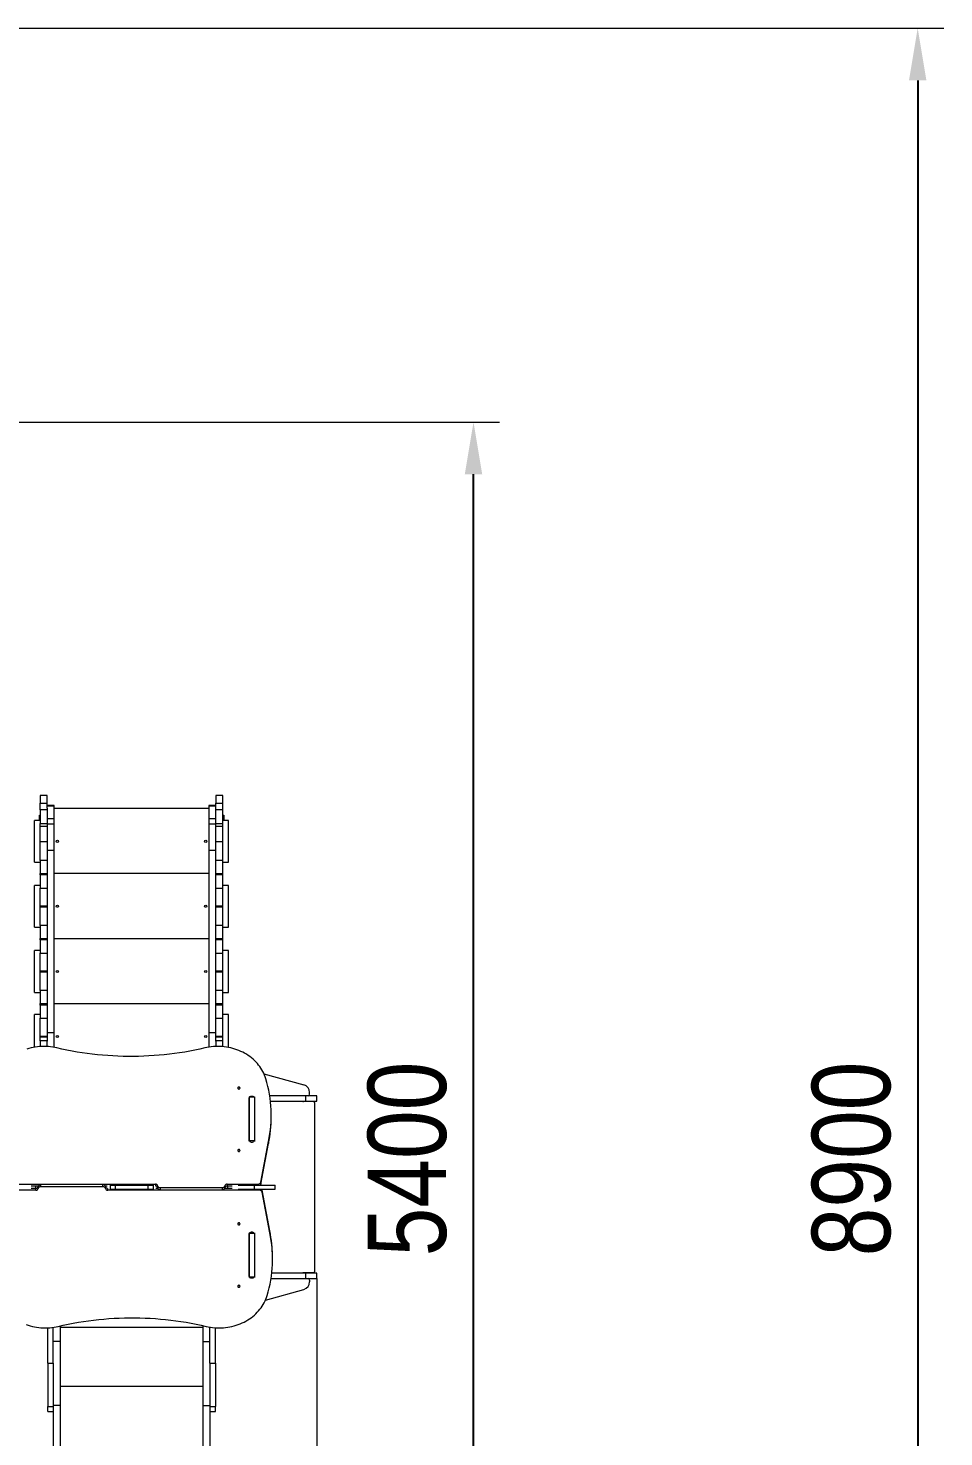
# Model space of a CAD drawing. Header units: millimetres. Extents: x -4714 to 4317, y -5309 to 4445.
# Drawn here: x 810 to 4317, y -951 to 4445 of the extents above; entities that cross this region are included whole.
import ezdxf

# ---------------------------------------------------------------- set-up
doc = ezdxf.new("R2010")
doc.units = ezdxf.units.MM
doc.layers.add('DIKOM_РАЗМЕР_ЗОНА', color=7, linetype='Continuous')
doc.layers.add('DIKOM_РАЗМЕР_ОБЪЕКТА', color=7, linetype='Continuous')
doc.styles.add('style1', font='arial.ttf', dxfattribs={"width": 0.8})
doc.dimstyles.new('1-50', dxfattribs={"dimtxt": 300, "dimasz": 200, "dimexe": 100, "dimexo": 0, "dimgap": 100, "dimtad": 1, "dimtxsty": 'style1', "dimcen": 200, "dimclrd": 7, "dimclre": 7, "dimclrt": 7, "dimadec": 1, "dimazin": 2, "dimtfac": 1, "dimtmove": 0, "dimatfit": 2, "dimfxl": 0, "dimlwd": 25, "dimlwe": 18, "dimarcsym": 0})

# ---------------------------------------------------------------- blocks, each defined once
blk = doc.blocks.new('*D10')
at = {"layer": 'Defpoints', "color": 0, "transparency": 16777216}
for p in [(-1334.4, 2936.2), (2515.7, 2936.2), (919.6, -2455.3)]:
    blk.add_point(p, dxfattribs=at)
at = {"layer": 'DIKOM_РАЗМЕР_ОБЪЕКТА', "color": 7, "lineweight": 18, "transparency": 16777216}
for p, q in [((-1334.4, 2936.2), (2615.7, 2936.2)), ((919.6, -2455.3), (2615.7, -2455.3))]:
    blk.add_line(p, q, dxfattribs=at)
at = {"layer": 'DIKOM_РАЗМЕР_ОБЪЕКТА', "color": 7, "lineweight": 25, "transparency": 16777216}
blk.add_line((2515.7, -2255.3), (2515.7, 2736.2), dxfattribs=at)
at = {"layer": 'DIKOM_РАЗМЕР_ОБЪЕКТА', "color": 7, "transparency": 16777216}
for points in [[(2482.3, 2736.2), (2549, 2736.2), (2515.7, 2936.2)], [(2482.3, -2255.3), (2549, -2255.3), (2515.7, -2455.3)]]:
    blk.add_solid(points, dxfattribs=at)
at = {"layer": 'DIKOM_РАЗМЕР_ОБЪЕКТА', "color": 7, "transparency": 16777216, "insert": (2262.5, 113.1), "char_height": 300, "attachment_point": 5, "rotation": 90, "style": 'style1'}
blk.add_mtext('5400', dxfattribs=at)
blk = doc.blocks.new('*D11')
at = {"layer": 'Defpoints', "color": 0, "transparency": 16777216}
for p in [(-3233.9, 2386.8), (1916.1, -344.8), (1916.1, -3165.5)]:
    blk.add_point(p, dxfattribs=at)
at = {"layer": 'DIKOM_РАЗМЕР_ОБЪЕКТА', "color": 7, "lineweight": 18, "transparency": 16777216}
for p, q in [((-3233.9, 2386.8), (-3233.9, -3265.5)), ((1916.1, -344.8), (1916.1, -3265.5))]:
    blk.add_line(p, q, dxfattribs=at)
at = {"layer": 'DIKOM_РАЗМЕР_ОБЪЕКТА', "color": 7, "lineweight": 25, "transparency": 16777216}
blk.add_line((-3033.9, -3165.5), (1716.1, -3165.5), dxfattribs=at)
at = {"layer": 'DIKOM_РАЗМЕР_ОБЪЕКТА', "color": 7, "transparency": 16777216}
for points in [[(-3033.9, -3132.2), (-3033.9, -3198.9), (-3233.9, -3165.5)], [(1716.1, -3132.2), (1716.1, -3198.9), (1916.1, -3165.5)]]:
    blk.add_solid(points, dxfattribs=at)
at = {"layer": 'DIKOM_РАЗМЕР_ОБЪЕКТА', "color": 7, "transparency": 16777216, "insert": (-1591.9, -2912.3), "char_height": 300, "attachment_point": 5, "style": 'style1'}
blk.add_mtext('5150', dxfattribs=at)
blk = doc.blocks.new('*D12')
at = {"layer": 'Defpoints', "color": 0, "transparency": 16777216}
for p in [(-821.5, 4445.2), (931.3, -4455.3), (4216.6, -4455.3)]:
    blk.add_point(p, dxfattribs=at)
at = {"layer": 'DIKOM_РАЗМЕР_ЗОНА', "color": 7, "lineweight": 18, "transparency": 16777216}
for p, q in [((-821.5, 4445.2), (4316.6, 4445.2)), ((931.3, -4455.3), (4316.6, -4455.3))]:
    blk.add_line(p, q, dxfattribs=at)
at = {"layer": 'DIKOM_РАЗМЕР_ЗОНА', "color": 7, "lineweight": 25, "transparency": 16777216}
blk.add_line((4216.6, 4245.2), (4216.6, -4255.3), dxfattribs=at)
at = {"layer": 'DIKOM_РАЗМЕР_ЗОНА', "color": 7, "transparency": 16777216}
for points in [[(4183.2, 4245.2), (4249.9, 4245.2), (4216.6, 4445.2)], [(4183.2, -4255.3), (4249.9, -4255.3), (4216.6, -4455.3)]]:
    blk.add_solid(points, dxfattribs=at)
at = {"layer": 'DIKOM_РАЗМЕР_ЗОНА', "color": 7, "transparency": 16777216, "insert": (3963.4, 113.1), "char_height": 300, "attachment_point": 5, "rotation": 90, "style": 'style1'}
blk.add_mtext('8900', dxfattribs=at)
blk = doc.blocks.new('*D13')
at = {"layer": 'Defpoints', "color": 0, "transparency": 16777216}
for p in [(-4714, 1563), (3408.1, -3354.8), (3408.1, -5209.4)]:
    blk.add_point(p, dxfattribs=at)
at = {"layer": 'DIKOM_РАЗМЕР_ЗОНА', "color": 7, "lineweight": 18, "transparency": 16777216}
for p, q in [((-4714, 1563), (-4714, -5309.4)), ((3408.1, -3354.8), (3408.1, -5309.4))]:
    blk.add_line(p, q, dxfattribs=at)
at = {"layer": 'DIKOM_РАЗМЕР_ЗОНА', "color": 7, "lineweight": 25, "transparency": 16777216}
blk.add_line((-4514, -5209.4), (3208.1, -5209.4), dxfattribs=at)
at = {"layer": 'DIKOM_РАЗМЕР_ЗОНА', "color": 7, "transparency": 16777216}
for points in [[(-4514, -5176), (-4514, -5242.7), (-4714, -5209.4)], [(3208.1, -5176), (3208.1, -5242.7), (3408.1, -5209.4)]]:
    blk.add_solid(points, dxfattribs=at)
at = {"layer": 'DIKOM_РАЗМЕР_ЗОНА', "color": 7, "transparency": 16777216, "insert": (-658.9, -4956.2), "char_height": 300, "attachment_point": 5, "style": 'style1'}
blk.add_mtext('8150', dxfattribs=at)

msp = doc.modelspace()

# ---------------------------------------------------------------- linework, layer by layer
at = {"color": 7, "linetype": 'Continuous', "lineweight": 15}
for p, q in [((883.132, 1505.152), (856.132, 1505.152)), ((856.132, 1505.152), (856.132, 1476.023)), ((856.132, 1476.023), (883.132, 1476.023)), ((856.132, 1450.835), (856.132, 1476.023)), ((883.132, 1476.023), (883.132, 1505.152)), ((883.132, 1457.505), (883.132, 1476.023)), ((910.132, 1467.045), (883.132, 1467.045)), ((883.132, 1466.397), (910.132, 1466.397)), ((883.132, 1457.505), (883.132, 1417.739)), ((910.132, 1466.397), (910.132, 1467.045)), ((910.132, 1417.739), (910.132, 1466.397)), ((1529.132, 1467.045), (1502.132, 1467.045)), ((1502.132, 1467.045), (1502.132, 1466.397)), ((1502.132, 1466.397), (1529.132, 1466.397)), ((1502.132, 1466.397), (1502.132, 1417.739)), ((1556.132, 1505.152), (1529.132, 1505.152)), ((1529.132, 1505.152), (1529.132, 1476.023)), ((1529.132, 1476.023), (1556.132, 1476.023)), ((1529.132, 1457.505), (1529.132, 1476.023)), ((1529.132, 1417.739), (1529.132, 1457.505)), ((1556.132, 1476.023), (1556.132, 1505.152)), ((1556.132, 1450.835), (1556.132, 1476.023)), ((856.132, 1410.152), (835.132, 1410.152)), ((835.132, 1250.152), (835.132, 1410.152)), ((853.132, 1430.152), (856.132, 1430.152)), ((853.132, 1410.152), (853.132, 1430.152)), ((883.132, 1450.835), (856.132, 1450.835)), ((856.132, 1450.835), (856.132, 1397.901)), ((883.132, 1417.739), (910.132, 1417.739)), ((883.132, 1417.739), (883.132, 1397.611)), ((1502.132, 1455.152), (910.132, 1455.152)), ((910.132, 1397.611), (910.132, 1417.739)), ((1502.132, 1417.739), (1529.132, 1417.739)), ((1502.132, 1417.739), (1502.132, 1397.611)), ((1556.132, 1450.835), (1529.132, 1450.835)), ((1529.132, 1397.611), (1529.132, 1417.739)), ((1556.132, 1397.901), (1556.132, 1450.835)), ((1556.132, 1430.152), (1559.132, 1430.152)), ((1577.132, 1410.152), (1556.132, 1410.152)), ((1559.132, 1430.152), (1559.132, 1410.152)), ((1577.132, 1250.152), (1577.132, 1410.152)), ((856.132, 1397.901), (883.132, 1397.901)), ((856.132, 1387.113), (856.132, 1397.901)), ((883.132, 1387.113), (856.132, 1387.113)), ((856.132, 1328.201), (856.132, 1387.113)), ((883.132, 1397.611), (910.132, 1397.611)), ((883.132, 1397.611), (883.132, 1295.742)), ((910.132, 1295.742), (910.132, 1397.611)), ((1502.132, 1397.611), (1529.132, 1397.611)), ((1502.132, 1397.611), (1502.132, 1295.742)), ((1529.132, 1397.901), (1556.132, 1397.901)), ((1529.132, 1295.742), (1529.132, 1397.611)), ((1556.132, 1387.113), (1529.132, 1387.113)), ((1556.132, 1387.113), (1556.132, 1397.901)), ((1556.132, 1328.201), (1556.132, 1387.113)), ((883.132, 1328.201), (856.132, 1328.201)), ((856.132, 1257.152), (856.132, 1328.201)), ((883.132, 1295.742), (910.132, 1295.742)), ((883.132, 1295.742), (883.132, 597.697)), ((910.132, 597.697), (910.132, 1295.742)), ((1502.132, 1295.742), (1529.132, 1295.742)), ((1502.132, 1295.742), (1502.132, 597.697)), ((1556.132, 1328.201), (1529.132, 1328.201)), ((1529.132, 597.697), (1529.132, 1295.742)), ((1556.132, 1257.152), (1556.132, 1328.201)), ((835.132, 1250.152), (856.132, 1250.152)), ((883.132, 1257.152), (856.132, 1257.152)), ((856.132, 1257.152), (856.132, 1207.152)), ((1556.132, 1257.152), (1529.132, 1257.152)), ((1556.132, 1207.152), (1556.132, 1257.152)), ((1556.132, 1250.152), (1577.132, 1250.152)), ((856.132, 1207.152), (883.132, 1207.152)), ((856.132, 1201.152), (856.132, 1207.152)), ((883.132, 1201.152), (856.132, 1201.152)), ((856.132, 1201.152), (856.132, 1151.152)), ((1502.132, 1206.152), (910.132, 1206.152)), ((1529.132, 1207.152), (1556.132, 1207.152)), ((1556.132, 1201.152), (1529.132, 1201.152)), ((1556.132, 1201.152), (1556.132, 1207.152)), ((1556.132, 1151.152), (1556.132, 1201.152)), ((856.132, 1161.152), (835.132, 1161.152)), ((835.132, 1001.152), (835.132, 1161.152)), ((856.132, 1151.152), (883.132, 1151.152)), ((856.132, 1081.152), (856.132, 1151.152)), ((1529.132, 1151.152), (1556.132, 1151.152)), ((1577.132, 1161.152), (1556.132, 1161.152)), ((1556.132, 1081.152), (1556.132, 1151.152)), ((1577.132, 1001.152), (1577.132, 1161.152)), ((883.132, 1081.152), (856.132, 1081.152)), ((856.132, 1078.152), (856.132, 1081.152)), ((1556.132, 1081.152), (1529.132, 1081.152)), ((1556.132, 1078.152), (1556.132, 1081.152)), ((883.132, 1078.152), (856.132, 1078.152)), ((856.132, 1008.152), (856.132, 1078.152)), ((1556.132, 1078.152), (1529.132, 1078.152)), ((1556.132, 1008.152), (1556.132, 1078.152)), ((835.132, 1001.152), (856.132, 1001.152)), ((883.132, 1008.152), (856.132, 1008.152)), ((856.132, 1008.152), (856.132, 958.152)), ((1556.132, 1008.152), (1529.132, 1008.152)), ((1556.132, 958.152), (1556.132, 1008.152)), ((1556.132, 1001.152), (1577.132, 1001.152)), ((856.132, 958.152), (883.132, 958.152)), ((856.132, 952.152), (856.132, 958.152)), ((883.132, 952.152), (856.132, 952.152)), ((856.132, 952.152), (856.132, 902.152)), ((1502.132, 956.152), (910.132, 956.152)), ((1529.132, 958.152), (1556.132, 958.152)), ((1556.132, 952.152), (1529.132, 952.152)), ((1556.132, 952.152), (1556.132, 958.152)), ((1556.132, 902.152), (1556.132, 952.152)), ((856.132, 911.152), (835.132, 911.152)), ((835.132, 751.151), (835.132, 911.152)), ((856.132, 902.152), (883.132, 902.152)), ((856.132, 832.152), (856.132, 902.152)), ((1529.132, 902.152), (1556.132, 902.152)), ((1577.132, 911.152), (1556.132, 911.152)), ((1556.132, 832.152), (1556.132, 902.152)), ((1577.132, 751.151), (1577.132, 911.152)), ((883.132, 832.152), (856.132, 832.152)), ((856.132, 828.152), (856.132, 832.152)), ((883.132, 828.152), (856.132, 828.152)), ((856.132, 758.152), (856.132, 828.152)), ((1556.132, 832.152), (1529.132, 832.152)), ((1556.132, 828.152), (1529.132, 828.152)), ((1556.132, 828.152), (1556.132, 832.152)), ((1556.132, 758.152), (1556.132, 828.152)), ((883.132, 758.152), (856.132, 758.152)), ((856.132, 758.152), (856.132, 708.152)), ((1556.132, 758.152), (1529.132, 758.152)), ((1556.132, 708.152), (1556.132, 758.152)), ((835.132, 751.151), (856.132, 751.151)), ((856.132, 708.152), (883.132, 708.152)), ((856.132, 702.151), (856.132, 708.152)), ((883.132, 702.151), (856.132, 702.151)), ((856.132, 702.151), (856.132, 652.152)), ((1502.132, 707.152), (910.132, 707.152)), ((1529.132, 708.152), (1556.132, 708.152)), ((1556.132, 702.151), (1529.132, 702.151)), ((1556.132, 751.151), (1577.132, 751.151)), ((1556.132, 702.151), (1556.132, 708.152)), ((1556.132, 652.152), (1556.132, 702.151)), ((856.132, 666.931), (835.132, 666.931)), ((835.132, 541.252), (835.132, 666.931)), ((856.132, 652.152), (883.132, 652.152)), ((856.132, 582.152), (856.132, 652.152)), ((1529.132, 652.152), (1556.132, 652.152)), ((1577.132, 666.931), (1556.132, 666.931)), ((1556.132, 582.152), (1556.132, 652.152)), ((1577.132, 540.371), (1577.132, 666.931)), ((883.132, 597.697), (910.132, 597.697)), ((883.132, 597.697), (883.132, 564.816)), ((910.132, 540.621), (910.132, 597.697)), ((1502.132, 597.697), (1529.132, 597.697)), ((1502.132, 597.697), (1502.132, 541.47)), ((1529.132, 564.816), (1529.132, 597.697)), ((883.132, 582.152), (856.132, 582.152)), ((856.132, 579.152), (856.132, 582.152)), ((883.132, 579.152), (856.132, 579.152)), ((856.132, 565.61), (856.132, 579.152)), ((883.132, 565.61), (856.132, 565.61)), ((856.132, 565.61), (856.132, 545.433)), ((856.132, 545.433), (883.132, 545.433)), ((856.132, 543.689), (856.132, 545.433)), ((883.132, 545.433), (883.132, 564.816)), ((883.132, 543.835), (883.132, 545.433)), ((1556.132, 582.152), (1529.132, 582.152)), ((1556.132, 579.152), (1529.132, 579.152)), ((1556.132, 565.61), (1529.132, 565.61)), ((1529.132, 564.816), (1529.132, 545.433)), ((1529.132, 545.433), (1556.132, 545.433)), ((1529.132, 544.058), (1529.132, 545.433)), ((1556.132, 579.152), (1556.132, 582.152)), ((1556.132, 565.61), (1556.132, 579.152)), ((1556.132, 545.433), (1556.132, 565.61)), ((1556.132, 543.299), (1556.132, 545.433)), ((1713.381, 439.682), (1866.221, 396.887)), ((1655.382, 344.718), (1655.382, 185.802)), ((1655.699, 339.268), (1656.132, 339.268)), ((1656.132, 350.614), (1656.132, 349.544)), ((1677.132, 349.544), (1656.132, 349.544)), ((1656.132, 349.544), (1656.132, 182.813)), ((1674.221, 350.657), (1659.043, 350.657)), ((1668.882, 352.512), (1664.382, 352.512)), ((1664.382, 352.512), (1664.382, 350.657)), ((1668.882, 352.512), (1668.882, 350.657)), ((1677.132, 350.614), (1677.132, 349.544)), ((1677.132, 349.544), (1677.132, 182.813)), ((1677.132, 334.152), (1677.882, 334.152)), ((1677.882, 185.802), (1677.882, 344.718)), ((1873.448, 355.152), (1735.231, 355.152)), ((1738.02, 334.152), (1873.448, 334.152)), ((1902.132, 333.152), (1864.132, 333.152)), ((1873.448, 334.152), (1873.448, 355.152)), ((1916.132, 355.152), (1873.448, 355.152)), ((1873.448, 334.152), (1916.132, 334.152)), ((1888.132, 361.152), (1888.132, 367.998)), ((1908.132, -316.848), (1908.132, 327.152)), ((1916.132, 334.152), (1916.132, 355.152)), ((1740.997, 272.826), (1740.997, 280.327)), ((1677.132, 182.813), (1656.132, 182.813)), ((1656.132, 182.813), (1656.132, 179.758)), ((1664.382, 178.008), (1668.882, 178.008)), ((1677.132, 182.813), (1677.132, 179.758)), ((1701.346, 24.437), (1730.639, 180.213)), ((1701.346, 16.936), (1730.639, 172.713)), ((1730.639, 180.213), (1730.639, 172.713)), ((715.828, 17.166), (1297.289, 17.168)), ((821.272, 9.667), (849.807, 9.667)), ((840.013, 0.638), (821.324, 0.638)), ((838.832, 9.667), (838.832, 0.638)), ((840.013, -6.862), (840.013, 0.638)), ((848.9, -0.298), (848.9, 7.202)), ((858.775, 6.994), (858.775, 14.388)), ((1096.213, 6.994), (858.775, 6.994)), ((1096.213, 6.994), (1096.213, 14.389)), ((1105.18, 9.668), (1112.855, 9.668)), ((1106.088, -0.298), (1106.088, 7.202)), ((1106.602, 9.668), (1106.602, 5.574)), ((1114.975, -6.862), (1114.975, 0.216)), ((1122.602, 12.658), (1123.692, 12.658)), ((1123.692, 12.658), (1123.692, -2.342)), ((1123.692, 12.658), (1143.736, 12.658)), ((1143.736, 12.658), (1143.736, -2.342)), ((1143.736, 12.658), (1268.528, 12.658)), ((1268.528, 12.658), (1268.528, -2.342)), ((1268.528, 12.658), (1288.572, 12.658)), ((1288.572, 12.658), (1288.572, -2.342)), ((1288.572, 12.658), (1289.663, 12.658)), ((1297.289, 17.168), (1297.289, 10.087)), ((1307.083, 0.639), (1299.428, 0.639)), ((1305.662, 4.732), (1305.662, 0.639)), ((1306.176, 10.605), (1306.176, 3.105)), ((1316.051, 3.312), (1553.489, 3.312)), ((1316.051, 3.312), (1316.051, -4.086)), ((1553.489, 3.312), (1553.489, -4.085)), ((1590.948, 0.64), (1562.457, 0.64)), ((1563.364, 10.605), (1563.364, 3.105)), ((1572.251, 17.168), (1691.476, 17.168)), ((1572.251, 17.168), (1572.251, 9.668)), ((1572.251, 9.668), (1590.984, 9.668)), ((1573.431, 9.668), (1573.431, 0.64)), ((1614.899, 12.658), (1675.229, 12.658)), ((1675.229, 12.658), (1675.229, -2.342)), ((1675.229, 12.658), (1756.404, 12.658)), ((1691.476, 17.168), (1691.476, 12.658)), ((1701.346, 24.437), (1701.346, 16.936)), ((1756.404, -2.342), (1756.404, 12.658)), ((840.013, -6.862), (720.788, -6.862)), ((1696.435, -6.86), (1114.975, -6.862)), ((1122.575, -2.342), (1123.692, -2.342)), ((1123.692, -2.342), (1143.736, -2.342)), ((1143.736, -2.342), (1268.528, -2.342)), ((1268.528, -2.342), (1288.572, -2.342)), ((1288.572, -2.342), (1289.687, -2.342)), ((1614.845, -2.342), (1675.229, -2.342)), ((1675.229, -2.342), (1756.404, -2.342)), ((1696.435, -6.86), (1696.435, -2.342)), ((1706.305, -14.128), (1706.305, -6.628)), ((1735.599, -162.407), (1706.305, -6.628)), ((1735.599, -169.907), (1706.305, -14.128)), ((1655.382, -175.496), (1655.382, -334.411)), ((1656.132, -169.595), (1656.132, -172.849)), ((1677.132, -172.849), (1656.132, -172.849)), ((1656.132, -172.849), (1656.132, -339.241)), ((1668.882, -167.701), (1664.382, -167.701)), ((1677.132, -169.595), (1677.132, -172.849)), ((1677.132, -172.849), (1677.132, -339.241)), ((1677.882, -334.411), (1677.882, -175.496)), ((1735.599, -169.907), (1735.599, -162.407)), ((1745.957, -270.02), (1745.957, -262.52)), ((1902.132, -322.849), (1864.132, -322.849)), ((1656.132, -328.965), (1655.7, -328.965)), ((1677.132, -339.241), (1656.132, -339.241)), ((1656.132, -339.241), (1656.132, -340.312)), ((1659.043, -340.354), (1674.221, -340.354)), ((1664.382, -342.206), (1664.382, -340.354)), ((1664.382, -342.206), (1668.882, -342.206)), ((1668.882, -342.206), (1668.882, -340.354)), ((1677.882, -323.848), (1677.132, -323.848)), ((1677.132, -339.241), (1677.132, -340.312)), ((1740.19, -344.849), (1873.448, -344.849)), ((1873.448, -323.848), (1742.979, -323.848)), ((1873.448, -344.849), (1873.448, -323.848)), ((1916.132, -323.848), (1873.448, -323.848)), ((1873.448, -344.849), (1916.132, -344.849)), ((1888.132, -350.848), (1888.132, -357.695)), ((1916.132, -344.849), (1916.132, -323.848)), ((1719.046, -427.792), (1866.221, -386.584)), ((885.132, -668.75), (885.132, -533.676)), ((906.132, -668.75), (906.132, -531.762)), ((933.132, -526.372), (933.132, -586.725)), ((1479.132, -532.888), (933.132, -532.888)), ((1479.132, -525.25), (1479.132, -586.725)), ((1506.132, -668.75), (1506.132, -531.008)), ((1527.132, -668.75), (1527.132, -533.408)), ((933.132, -586.725), (906.132, -586.725)), ((933.132, -586.725), (933.132, -830.658)), ((1479.132, -586.725), (1506.132, -586.725)), ((1479.132, -586.725), (1479.132, -830.658)), ((885.132, -668.75), (906.132, -668.75)), ((885.132, -668.75), (885.132, -834.894)), ((906.132, -668.75), (906.132, -832.155)), ((1506.132, -668.75), (1527.132, -668.75)), ((1506.132, -668.75), (1506.132, -832.155)), ((1527.132, -668.75), (1527.132, -834.894)), ((1479.132, -757.864), (933.132, -757.864)), ((885.132, -834.894), (906.132, -834.894)), ((885.132, -853.755), (885.132, -834.894)), ((885.132, -853.755), (906.132, -853.755)), ((933.132, -830.658), (906.132, -830.658)), ((906.132, -832.155), (906.132, -1513.717)), ((933.132, -830.658), (933.132, -1513.717)), ((1479.132, -830.658), (1506.132, -830.658)), ((1479.132, -830.658), (1479.132, -1513.717)), ((1506.132, -832.155), (1506.132, -1513.717)), ((1506.132, -834.894), (1527.132, -834.894)), ((1506.132, -853.755), (1527.132, -853.755)), ((1527.132, -853.755), (1527.132, -834.894))]:
    msp.add_line(p, q, dxfattribs=at)
at = {"color": 7, "linetype": 'Continuous', "lineweight": 15, "flags": 128}
for points in [[(920.607, 538.432), (912.493, 540.175), (904.298, 541.607), (896.039, 542.725), (887.73, 543.528), (879.389, 544.014), (871.031, 544.181), (862.673, 544.03), (854.331, 543.56), (846.02, 542.773), (837.758, 541.671), (829.559, 540.254), (821.441, 538.527), (813.418, 536.492), (805.506, 534.153)], [(1720.492, 420.631), (1718.231, 427.602), (1715.619, 434.479), (1712.66, 441.25), (1709.36, 447.902), (1705.725, 454.422), (1701.762, 460.797), (1697.48, 467.015), (1692.886, 473.064), (1687.989, 478.932), (1682.798, 484.607), (1677.325, 490.08), (1671.578, 495.338), (1665.571, 500.373), (1659.313, 505.174), (1652.817, 509.731), (1646.097, 514.037), (1639.164, 518.083), (1632.032, 521.861), (1624.715, 525.363), (1617.228, 528.583), (1609.584, 531.515), (1601.798, 534.153), (1593.886, 536.492), (1585.863, 538.527), (1577.745, 540.254), (1569.546, 541.671), (1561.284, 542.773), (1552.973, 543.56), (1544.631, 544.03), (1536.273, 544.181), (1527.915, 544.014), (1519.574, 543.528), (1511.265, 542.725), (1503.006, 541.607), (1494.811, 540.175), (1486.697, 538.432)], [(1486.697, 538.432), (1467.59, 534.101), (1448.395, 530.073), (1429.117, 526.35), (1409.765, 522.933), (1390.344, 519.823), (1370.86, 517.021), (1351.32, 514.528), (1331.731, 512.345), (1312.099, 510.472), (1292.431, 508.91), (1272.733, 507.66), (1253.012, 506.723), (1233.275, 506.097), (1213.527, 505.784), (1193.777, 505.784), (1174.03, 506.097), (1154.292, 506.723), (1134.571, 507.66), (1114.873, 508.91), (1095.205, 510.472), (1075.573, 512.345), (1055.984, 514.528), (1036.445, 517.021), (1016.961, 519.823), (997.539, 522.933), (978.187, 526.35), (958.91, 530.073), (939.714, 534.101), (920.607, 538.432)], [(1621.532, 384.771), (1621.354, 385.845), (1620.833, 386.831), (1620.013, 387.651), (1618.96, 388.237), (1617.758, 388.543), (1616.506, 388.543), (1615.304, 388.237), (1614.251, 387.651), (1613.43, 386.831), (1612.91, 385.845), (1612.732, 384.771), (1612.91, 383.698), (1613.43, 382.711), (1614.251, 381.891), (1615.304, 381.305), (1616.506, 380.999), (1617.758, 380.999), (1618.96, 381.305), (1620.013, 381.891), (1620.833, 382.711), (1621.354, 383.698), (1621.532, 384.771)], [(1621.532, 145.748), (1621.354, 146.822), (1620.833, 147.808), (1620.013, 148.628), (1618.96, 149.214), (1617.758, 149.52), (1616.506, 149.52), (1615.304, 149.214), (1614.251, 148.628), (1613.43, 147.808), (1612.91, 146.822), (1612.732, 145.748), (1612.91, 144.675), (1613.43, 143.688), (1614.251, 142.868), (1615.304, 142.282), (1616.506, 141.977), (1617.758, 141.977), (1618.96, 142.282), (1620.013, 142.868), (1620.833, 143.688), (1621.354, 144.675), (1621.532, 145.748)], [(1612.732, -135.442), (1612.91, -136.516), (1613.43, -137.502), (1614.251, -138.322), (1615.304, -138.908), (1616.506, -139.214), (1617.758, -139.214), (1618.96, -138.908), (1620.013, -138.322), (1620.833, -137.502), (1621.354, -136.516), (1621.532, -135.442), (1621.354, -134.368), (1620.833, -133.382), (1620.013, -132.562), (1618.96, -131.976), (1617.758, -131.67), (1616.506, -131.67), (1615.304, -131.976), (1614.251, -132.562), (1613.43, -133.382), (1612.91, -134.368), (1612.732, -135.442)], [(1612.732, -374.465), (1612.91, -375.539), (1613.43, -376.525), (1614.251, -377.345), (1615.304, -377.931), (1616.506, -378.237), (1617.758, -378.237), (1618.96, -377.931), (1620.013, -377.345), (1620.833, -376.525), (1621.354, -375.539), (1621.532, -374.465), (1621.354, -373.392), (1620.833, -372.405), (1620.013, -371.585), (1618.96, -370.999), (1617.758, -370.693), (1616.506, -370.693), (1615.304, -370.999), (1614.251, -371.585), (1613.43, -372.405), (1612.91, -373.392), (1612.732, -374.465)], [(1491.656, -528.126), (1499.771, -529.869), (1507.965, -531.301), (1516.225, -532.419), (1524.533, -533.222), (1532.875, -533.708), (1541.232, -533.875), (1549.591, -533.724), (1557.933, -533.254), (1566.244, -532.467), (1574.506, -531.365), (1582.704, -529.948), (1590.823, -528.221), (1598.846, -526.186), (1606.758, -523.847), (1614.543, -521.209), (1622.187, -518.277), (1629.675, -515.057), (1636.991, -511.555), (1644.123, -507.777), (1651.056, -503.731), (1657.777, -499.425), (1664.272, -494.868), (1670.53, -490.067), (1676.538, -485.032), (1682.284, -479.774), (1687.758, -474.301), (1692.948, -468.626), (1697.845, -462.758), (1702.439, -456.709), (1706.722, -450.491), (1710.685, -444.116), (1714.319, -437.596), (1717.62, -430.944), (1720.579, -424.173), (1723.191, -417.296), (1725.451, -410.325)], [(802.68, -521.209), (810.466, -523.847), (818.377, -526.186), (826.4, -528.221), (834.519, -529.948), (842.717, -531.365), (850.98, -532.467), (859.29, -533.254), (867.633, -533.724), (875.991, -533.875), (884.349, -533.708), (892.69, -533.222), (900.998, -532.419), (909.258, -531.301), (917.453, -529.869), (925.567, -528.126)], [(925.567, -528.126), (944.674, -523.795), (963.869, -519.767), (983.146, -516.044), (1002.499, -512.627), (1021.92, -509.517), (1041.404, -506.715), (1060.944, -504.222), (1080.533, -502.038), (1100.165, -500.166), (1119.833, -498.604), (1139.531, -497.354), (1159.252, -496.417), (1178.989, -495.791), (1198.736, -495.478), (1218.487, -495.478), (1238.234, -495.791), (1257.972, -496.417), (1277.693, -497.354), (1297.39, -498.604), (1317.059, -500.166), (1336.691, -502.038), (1356.28, -504.222), (1375.819, -506.715), (1395.303, -509.517), (1414.724, -512.627), (1434.077, -516.044), (1453.354, -519.767), (1472.549, -523.795), (1491.656, -528.126)]]:
    msp.add_lwpolyline(points, dxfattribs=at)
at = {"color": 7, "linetype": 'Continuous', "lineweight": 15}
for centre in [(922.132, 1330.152), (1490.132, 1330.152), (922.132, 1081.152), (1490.132, 1081.152), (922.132, 831.152), (1490.132, 831.152), (922.132, 582.152), (1490.132, 582.152)]:
    msp.add_circle(centre, 4, dxfattribs=at)
for centre, radius, start, end in [((1617.132, 376.014), 5.067, 81.134923, 98.865077), ((1617.132, 376.028), 5.051, 81.217125, 98.782875), ((1250.708, 280.38), 490.272, 348.210902, 16.622675), ((1858.132, 367.998), 30, 0, 74.357754), ((1858.132, 367.998), 30, 0, 74.357754), ((1662.347, 344.689), 6.965, 153.165389, 179.761056), ((1662.346, 337.189), 6.964, 153.164466, 179.761979), ((1664.298, 342.697), 9.815, 89.507902, 126.233148), ((1668.966, 342.696), 9.816, 53.768102, 90.490848), ((1670.929, 344.691), 6.953, 0.21804, 26.85966), ((1670.929, 337.191), 6.952, 0.217114, 26.860586), ((1864.132, 339.152), 6, 236.442896, 270), ((1864.132, 339.152), 6, 236.442896, 270), ((1882.132, 361.152), 6, 270, 0), ((1882.132, 361.152), 6, 270, 0), ((1902.132, 327.152), 6, 0, 90), ((1902.132, 327.152), 6, 0, 90), ((1251.055, 272.924), 489.942, 348.197577, 359.988576), ((1662.347, 185.831), 6.965, 180.238944, 206.834611), ((1664.303, 187.852), 9.844, 235.307837, 270.460691), ((1668.961, 187.852), 9.845, 269.540883, 304.69059), ((1670.929, 185.828), 6.953, 333.14034, 359.78196), ((1617.132, 136.991), 5.067, 81.134923, 98.865077), ((1617.132, 136.991), 5.065, 81.245436, 98.754564), ((840.458, 9.334), 8.707, 267.07172, 345.823453), ((857.852, 5.167), 9.18, 101.094809, 167.193341), ((858.28, -2.668), 9.675, 87.071038, 165.82469), ((1096.708, 4.832), 9.675, 14.175891, 92.928711), ((1096.708, -2.668), 9.675, 14.176974, 92.928524), ((1114.212, 9.068), 8.335, 192.936292, 262.648174), ((1297.734, 8.473), 8.707, 14.174382, 92.930813), ((1298.051, 1.238), 8.337, 12.940171, 82.731796), ((1315.556, 12.974), 9.675, 194.176255, 272.929242), ((1315.29, 5.305), 9.376, 193.571961, 258.422439), ((1553.984, 12.974), 9.675, 267.071394, 345.823769), ((1553.984, 5.474), 9.675, 267.071207, 345.824851), ((1571.806, 8.472), 8.708, 87.071791, 165.824009), ((1571.806, 0.972), 8.708, 87.071999, 165.822806), ((1691.968, 26.836), 9.68, 267.085537, 345.650111), ((1693.218, 18.565), 8.29, 314.555537, 348.673649), ((840.458, 1.834), 8.707, 267.07172, 345.823453), ((1114.53, 1.834), 8.707, 194.174203, 272.930624), ((1696.927, -16.528), 9.68, 14.351233, 92.912882), ((1698.174, -8.258), 8.293, 11.331788, 45.50364), ((1617.132, -126.708), 5.045, 261.092957, 278.907043), ((1617.132, -126.71), 5.042, 261.089872, 278.910128), ((1662.347, -175.525), 6.965, 153.165389, 179.761056), ((1664.298, -177.518), 9.817, 89.510207, 126.192677), ((1668.966, -177.518), 9.817, 53.808579, 90.488537), ((1670.929, -175.522), 6.953, 0.21804, 26.85966), ((1255.666, -270.074), 490.274, 343.377371, 11.789054), ((1256.004, -262.619), 489.952, 0.011552, 11.802294), ((1864.132, -328.848), 6, 90, 123.55731), ((1864.132, -328.848), 6, 90, 123.55731), ((1902.132, -316.848), 6, 270, 0), ((1902.132, -316.848), 6, 270, 0), ((1617.132, -365.706), 5.07, 261.137994, 278.862006), ((1662.352, -326.881), 6.97, 180.248649, 206.824906), ((1662.341, -334.384), 6.959, 180.227393, 206.846162), ((1664.299, -332.388), 9.818, 233.808655, 270.486357), ((1668.965, -332.388), 9.818, 269.514899, 306.190089), ((1670.924, -326.884), 6.958, 333.150025, 359.772275), ((1670.935, -334.386), 6.947, 333.128805, 359.793495), ((1858.132, -357.695), 30, 285.642246, 0), ((1858.132, -357.695), 30, 285.642246, 0), ((1882.132, -350.848), 6, 0, 90), ((1882.132, -350.848), 6, 0, 90)]:
    msp.add_arc(centre, radius, start, end, dxfattribs=at)

# ---------------------------------------------------------------- dimensions: what is measured, and where the dimension line sits
at = {"layer": 'DIKOM_РАЗМЕР_ЗОНА', "color": 3}
dim = msp.add_linear_dim(base=(4216.573, -4455.271), p1=(-821.505, 4445.152), p2=(931.328, -4455.271), angle=90, text='8900', dimstyle='1-50', dxfattribs=at)
dim.commit()
dim.dimension.update_dxf_attribs({"geometry": '*D12', "text_midpoint": (4216.573, 113.052), "dimtype": 160})
dim = msp.add_linear_dim(base=(3408.132, -5209.378), p1=(-4713.981, 1562.972), p2=(3408.132, -3354.848), text='8150', dimstyle='1-50', dxfattribs=at)
dim.commit()
dim.dimension.update_dxf_attribs({"geometry": '*D13', "text_midpoint": (-658.906, -5209.378), "dimtype": 160})
at = {"layer": 'DIKOM_РАЗМЕР_ОБЪЕКТА'}
dim = msp.add_linear_dim(base=(2515.658, 2936.152), p1=(919.632, -2455.271), p2=(-1334.368, 2936.152), angle=90, text='5400', dimstyle='1-50', dxfattribs=at)
dim.commit()
dim.dimension.update_dxf_attribs({"geometry": '*D10', "text_midpoint": (2515.658, 113.052), "dimtype": 160})
dim = msp.add_linear_dim(base=(1916.132, -3165.518), p1=(-3233.943, 2386.826), p2=(1916.132, -344.849), text='5150', dimstyle='1-50', dxfattribs=at)
dim.commit()
dim.dimension.update_dxf_attribs({"geometry": '*D11', "text_midpoint": (-1591.868, -3165.518), "dimtype": 160})

doc.saveas('drawing.dxf')
